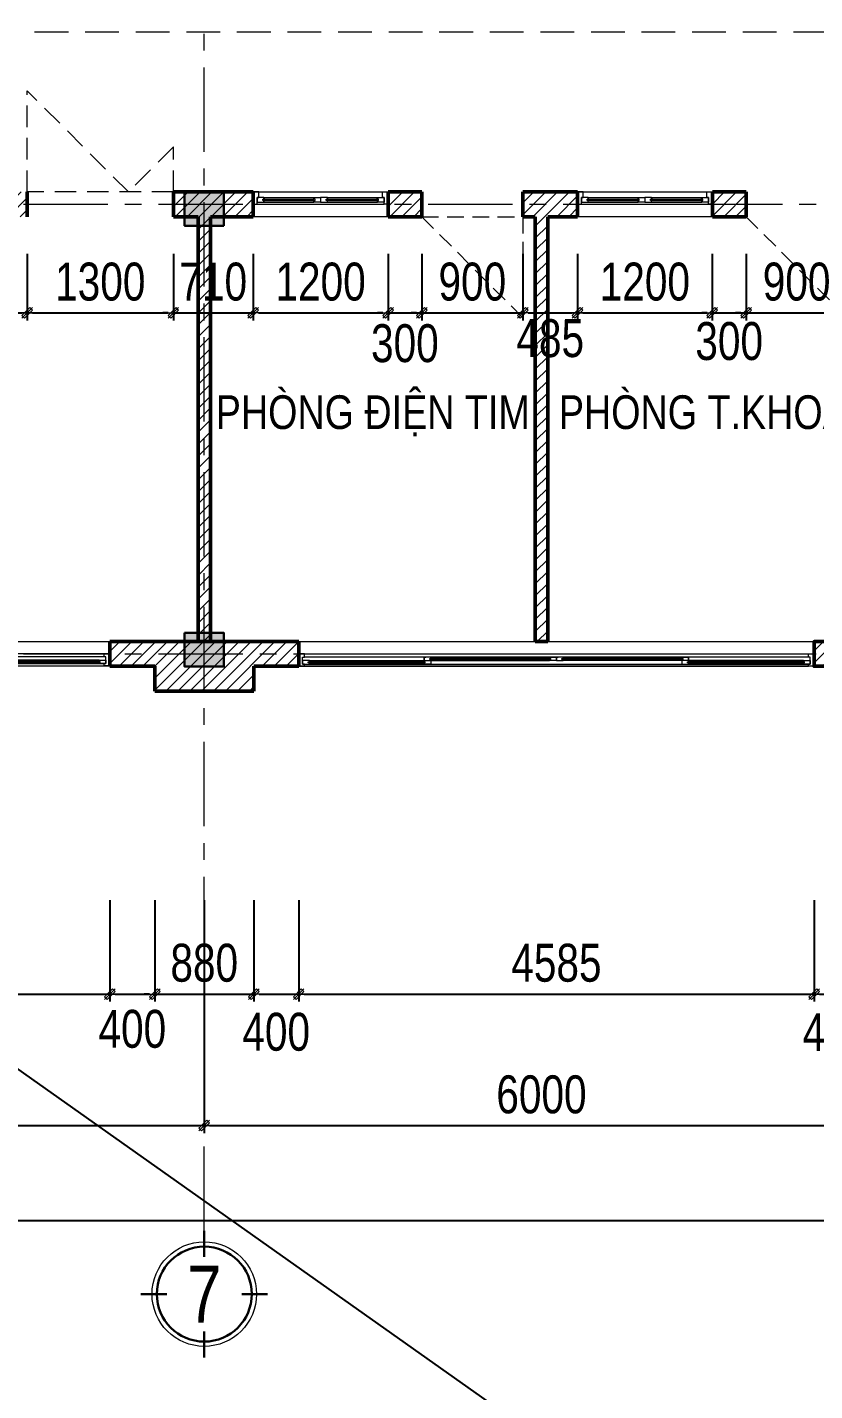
# Model space of a CAD drawing. Header units: millimetres. Extents: x 1109421 to 1726579, y -247837 to 144927.
# Drawn here: x 1671488 to 1678494, y -219275 to -207145 of the extents above; entities that cross this region are included whole.
import ezdxf
from ezdxf.enums import TextEntityAlignment as Align

# ---------------------------------------------------------------- set-up
doc = ezdxf.new("R2010")
doc.units = ezdxf.units.MM
doc.header["$LTSCALE"] = 600
doc.header["$MEASUREMENT"] = 0
for name, pattern in [('00_Hidden', [2.4, 1.6, -0.8]), ('CENTER', [2, 1.25, -0.25, 0.25, -0.25]), ('HIDDEN', [0.375, 0.25, -0.125])]:
    doc.linetypes.add(name, pattern=pattern)
doc.layers.get('0').update_dxf_attribs({"lineweight": 0})
doc.layers.get('Defpoints').update_dxf_attribs({"lineweight": 0})
for name, color, linetype, lineweight in [('0.15_Cua', 144, 'Continuous', 15), ('cat1', 30, 'Continuous', 50), ('cat2', 22, 'Continuous', 30), ('dim', 144, 'Continuous', 13), ('hatch1', 136, 'Continuous', 9), ('LC ISO', 153, 'Continuous', 13), ('LC MANH DUT', 35, 'HIDDEN', 5), ('LC Text2', 7, 'Continuous', 25), ('Noi that', 35, 'Continuous', 9), ('thay1', 63, 'Continuous', 18), ('truc', 76, 'CENTER', 9)]:
    doc.layers.add(name, color=color, linetype=linetype, lineweight=lineweight)
doc.layers.add('KCS_Plotter', color=11, linetype='Continuous', plot=False)
doc.styles.add('EG 1', font='VHAVANB.TTF')
doc.styles.add('HOATBIF', font='hoatbif.shx', dxfattribs={"width": 0.8})
doc.styles.add('T2', font='VHARIAL.TTF', dxfattribs={"width": 0.8})
doc.styles.add('Tahoma', font='tahoma.ttf')
doc.dimstyles.new('1-135', dxfattribs={"dimscale": 135, "dimtxt": 2.5, "dimasz": 0.35, "dimexe": 0.5, "dimexo": 0, "dimgap": 0.8, "dimtad": 1, "dimdec": 0, "dimzin": 0, "dimdsep": 46, "dimtxsty": 'HOATBIF', "dimblk1": 'DOT', "dimblk2": 'DOT', "dimsah": 1, "dimcen": -1, "dimdle": 1, "dimclrd": 256, "dimclre": 256, "dimclrt": 4, "dimadec": 3, "dimazin": 2, "dimtfac": 0.333333, "dimtdec": 0, "dimtix": 1, "dimtmove": 2, "dimatfit": 3, "dimldrblk": 'DOT', "dimfxl": 1, "dimtvp": 0.833333, "dimtolj": 1, "dimtzin": 0, "dimarcsym": 0})

# ---------------------------------------------------------------- blocks, each defined once
blk = doc.blocks.new('KyHieu TrucDinhVi')
at = {"color": 7, "lineweight": 30}
for p, q in [((0, 2.364), (0, 4)), ((-2.364, 0), (-4, 0)), ((2.364, 0), (4, 0)), ((0, -2.364), (0, -4))]:
    blk.add_line(p, q, dxfattribs=at)
blk.add_circle((0, 0), 3.3)
blk.add_circle((0, 0), 3, dxfattribs=at)
at = {"ltscale": 20, "style": 'Tahoma'}
blk.add_attdef('AA', text='', height=3, dxfattribs=at).set_placement((0, 0), align=Align.MIDDLE_CENTER)
blk = doc.blocks.new('DOT')
at = {"layer": 'dim'}
for p, q in [((-3, 0), (3, 0)), ((-1, -1), (1, 1))]:
    blk.add_line(p, q, dxfattribs=at)
blk.add_lwpolyline([(0.5, 1), (-1, -0.5), (-0.5, -1), (1, 0.5)], close=True, dxfattribs=at)
blk = doc.blocks.new('*D1680')
at = {"layer": 'Defpoints', "color": 0, "transparency": 16777216}
for p in [(1667063, -214911), (1673063, -214911), (1673063, -216917)]:
    blk.add_point(p, dxfattribs=at)
at = {"layer": 'dim', "lineweight": -2, "transparency": 16777216}
for p, q in [((1667063, -214911), (1667063, -216985)), ((1673063, -214911), (1673063, -216985)), ((1667111, -216917), (1673016, -216917))]:
    blk.add_line(p, q, dxfattribs=at)
at = {"layer": 'dim', "lineweight": -2, "transparency": 16777216, "xscale": 47.25, "yscale": 47.25, "zscale": 47.25, "rotation": 180}
blk.add_blockref('DOT', (1667063, -216917), dxfattribs=at)
at = {"layer": 'dim', "lineweight": -2, "transparency": 16777216, "xscale": 47.25, "yscale": 47.25, "zscale": 47.25}
blk.add_blockref('DOT', (1673063, -216917), dxfattribs=at)
at = {"layer": 'dim', "color": 4, "transparency": 16777216, "insert": (1670063, -216641), "char_height": 337.5, "attachment_point": 5, "style": 'HOATBIF'}
blk.add_mtext('\\A1;6000', dxfattribs=at)
blk = doc.blocks.new('_Dot')
at = {"color": 0, "linetype": 'ByBlock', "lineweight": -2}
blk.add_line((-0.5, 0), (-1, 0), dxfattribs=at)
at = {"color": 0, "linetype": 'ByBlock', "const_width": 0.5}
blk.add_lwpolyline([(-0.25, 0, 1), (0.25, 0, 1)], format="xyb", close=True, dxfattribs=at)
blk = doc.blocks.new('*D1681')
at = {"layer": 'Defpoints', "color": 0, "transparency": 16777216}
for p in [(1673063, -214911), (1679063, -214911), (1679063, -216917)]:
    blk.add_point(p, dxfattribs=at)
at = {"layer": 'dim', "lineweight": -2, "transparency": 16777216}
for p, q in [((1673063, -214911), (1673063, -216985)), ((1679063, -214911), (1679063, -216985)), ((1673111, -216917), (1679016, -216917))]:
    blk.add_line(p, q, dxfattribs=at)
at = {"layer": 'dim', "lineweight": -2, "transparency": 16777216, "xscale": 47.25, "yscale": 47.25, "zscale": 47.25, "rotation": 180}
blk.add_blockref('DOT', (1673063, -216917), dxfattribs=at)
at = {"layer": 'dim', "lineweight": -2, "transparency": 16777216, "xscale": 47.25, "yscale": 47.25, "zscale": 47.25}
blk.add_blockref('DOT', (1679063, -216917), dxfattribs=at)
at = {"layer": 'dim', "color": 4, "transparency": 16777216, "insert": (1676063, -216641), "char_height": 337.5, "attachment_point": 5, "style": 'HOATBIF'}
blk.add_mtext('\\A1;6000', dxfattribs=at)
blk = doc.blocks.new('*D1701')
at = {"layer": 'Defpoints', "color": 0, "transparency": 16777216}
for p in [(1667903, -214911), (1672223, -214911), (1672223, -215747)]:
    blk.add_point(p, dxfattribs=at)
at = {"layer": 'dim', "lineweight": -2, "transparency": 16777216}
for p, q in [((1667903, -214911), (1667903, -215814)), ((1672223, -214911), (1672223, -215814)), ((1667951, -215747), (1672176, -215747))]:
    blk.add_line(p, q, dxfattribs=at)
at = {"layer": 'dim', "lineweight": -2, "transparency": 16777216, "xscale": 47.25, "yscale": 47.25, "zscale": 47.25, "rotation": 180}
blk.add_blockref('DOT', (1667903, -215747), dxfattribs=at)
at = {"layer": 'dim', "lineweight": -2, "transparency": 16777216, "xscale": 47.25, "yscale": 47.25, "zscale": 47.25}
blk.add_blockref('DOT', (1672223, -215747), dxfattribs=at)
at = {"layer": 'dim', "color": 4, "transparency": 16777216, "insert": (1670063, -215470), "char_height": 337.5, "attachment_point": 5, "style": 'HOATBIF'}
blk.add_mtext('\\A1;4320', dxfattribs=at)
blk = doc.blocks.new('*D1702')
at = {"layer": 'Defpoints', "color": 0, "transparency": 16777216}
for p in [(1672223, -214911), (1672623, -214911), (1672623, -215747)]:
    blk.add_point(p, dxfattribs=at)
at = {"layer": 'dim', "lineweight": -2, "transparency": 16777216}
for p, q in [((1672223, -214911), (1672223, -215814)), ((1672623, -214911), (1672623, -215814)), ((1672271, -215747), (1672576, -215747))]:
    blk.add_line(p, q, dxfattribs=at)
at = {"layer": 'dim', "lineweight": -2, "transparency": 16777216, "xscale": 47.25, "yscale": 47.25, "zscale": 47.25, "rotation": 180}
blk.add_blockref('DOT', (1672223, -215747), dxfattribs=at)
at = {"layer": 'dim', "lineweight": -2, "transparency": 16777216, "xscale": 47.25, "yscale": 47.25, "zscale": 47.25}
blk.add_blockref('DOT', (1672623, -215747), dxfattribs=at)
at = {"layer": 'dim', "color": 4, "transparency": 16777216, "insert": (1672423, -216058), "char_height": 337.5, "attachment_point": 5, "style": 'HOATBIF'}
blk.add_mtext('\\A1;400', dxfattribs=at)
blk = doc.blocks.new('*D1703')
at = {"layer": 'Defpoints', "color": 0, "transparency": 16777216}
for p in [(1672623, -214911), (1673503, -214911), (1673503, -215747)]:
    blk.add_point(p, dxfattribs=at)
at = {"layer": 'dim', "lineweight": -2, "transparency": 16777216}
for p, q in [((1672623, -214911), (1672623, -215814)), ((1673503, -214911), (1673503, -215814)), ((1672576, -215747), (1672529, -215747)), ((1672623, -215747), (1673503, -215747)), ((1673551, -215747), (1673598, -215747))]:
    blk.add_line(p, q, dxfattribs=at)
at = {"layer": 'dim', "lineweight": -2, "transparency": 16777216, "xscale": 47.25, "yscale": 47.25, "zscale": 47.25}
blk.add_blockref('DOT', (1672623, -215747), dxfattribs=at)
at = {"layer": 'dim', "lineweight": -2, "transparency": 16777216, "xscale": 47.25, "yscale": 47.25, "zscale": 47.25, "rotation": 180}
blk.add_blockref('DOT', (1673503, -215747), dxfattribs=at)
at = {"layer": 'dim', "color": 4, "transparency": 16777216, "insert": (1673063, -215470), "char_height": 337.5, "attachment_point": 5, "style": 'HOATBIF'}
blk.add_mtext('\\A1;880', dxfattribs=at)
blk = doc.blocks.new('*D1704')
at = {"layer": 'Defpoints', "color": 0, "transparency": 16777216}
for p in [(1673503, -214911), (1673903, -214911), (1673903, -215747)]:
    blk.add_point(p, dxfattribs=at)
at = {"layer": 'dim', "lineweight": -2, "transparency": 16777216}
for p, q in [((1673503, -214911), (1673503, -215814)), ((1673903, -214911), (1673903, -215814)), ((1673551, -215747), (1673856, -215747))]:
    blk.add_line(p, q, dxfattribs=at)
at = {"layer": 'dim', "lineweight": -2, "transparency": 16777216, "xscale": 47.25, "yscale": 47.25, "zscale": 47.25, "rotation": 180}
blk.add_blockref('DOT', (1673503, -215747), dxfattribs=at)
at = {"layer": 'dim', "lineweight": -2, "transparency": 16777216, "xscale": 47.25, "yscale": 47.25, "zscale": 47.25}
blk.add_blockref('DOT', (1673903, -215747), dxfattribs=at)
at = {"layer": 'dim', "color": 4, "transparency": 16777216, "insert": (1673703, -216084), "char_height": 337.5, "attachment_point": 5, "style": 'HOATBIF'}
blk.add_mtext('\\A1;400', dxfattribs=at)
blk = doc.blocks.new('*D1705')
at = {"layer": 'Defpoints', "color": 0, "transparency": 16777216}
for p in [(1673903, -214911), (1678488, -214911), (1678488, -215747)]:
    blk.add_point(p, dxfattribs=at)
at = {"layer": 'dim', "lineweight": -2, "transparency": 16777216}
for p, q in [((1673903, -214911), (1673903, -215814)), ((1678488, -214911), (1678488, -215814)), ((1673951, -215747), (1678441, -215747))]:
    blk.add_line(p, q, dxfattribs=at)
at = {"layer": 'dim', "lineweight": -2, "transparency": 16777216, "xscale": 47.25, "yscale": 47.25, "zscale": 47.25, "rotation": 180}
blk.add_blockref('DOT', (1673903, -215747), dxfattribs=at)
at = {"layer": 'dim', "lineweight": -2, "transparency": 16777216, "xscale": 47.25, "yscale": 47.25, "zscale": 47.25}
blk.add_blockref('DOT', (1678488, -215747), dxfattribs=at)
at = {"layer": 'dim', "color": 4, "transparency": 16777216, "insert": (1676196, -215470), "char_height": 337.5, "attachment_point": 5, "style": 'HOATBIF'}
blk.add_mtext('\\A1;4585', dxfattribs=at)
blk = doc.blocks.new('*D1706')
at = {"layer": 'Defpoints', "color": 0, "transparency": 16777216}
for p in [(1678488, -214911), (1678888, -214911), (1678888, -215747)]:
    blk.add_point(p, dxfattribs=at)
at = {"layer": 'dim', "lineweight": -2, "transparency": 16777216}
for p, q in [((1678488, -214911), (1678488, -215814)), ((1678888, -214911), (1678888, -215814)), ((1678536, -215747), (1678841, -215747))]:
    blk.add_line(p, q, dxfattribs=at)
at = {"layer": 'dim', "lineweight": -2, "transparency": 16777216, "xscale": 47.25, "yscale": 47.25, "zscale": 47.25, "rotation": 180}
blk.add_blockref('DOT', (1678488, -215747), dxfattribs=at)
at = {"layer": 'dim', "lineweight": -2, "transparency": 16777216, "xscale": 47.25, "yscale": 47.25, "zscale": 47.25}
blk.add_blockref('DOT', (1678888, -215747), dxfattribs=at)
at = {"layer": 'dim', "color": 4, "transparency": 16777216, "insert": (1678688, -216088), "char_height": 337.5, "attachment_point": 5, "style": 'HOATBIF'}
blk.add_mtext('\\A1;400', dxfattribs=at)
blk = doc.blocks.new('*D1710')
at = {"layer": 'Defpoints', "color": 0, "transparency": 16777216}
for p in [(1642463, -214911), (1684263, -214911), (1684263, -217762)]:
    blk.add_point(p, dxfattribs=at)
at = {"layer": 'dim', "lineweight": -2, "transparency": 16777216}
for p, q in [((1642463, -214911), (1642463, -217829)), ((1684263, -214911), (1684263, -217829)), ((1642511, -217762), (1684216, -217762))]:
    blk.add_line(p, q, dxfattribs=at)
at = {"layer": 'dim', "lineweight": -2, "transparency": 16777216, "xscale": 47.25, "yscale": 47.25, "zscale": 47.25, "rotation": 180}
blk.add_blockref('DOT', (1642463, -217762), dxfattribs=at)
at = {"layer": 'dim', "lineweight": -2, "transparency": 16777216, "xscale": 47.25, "yscale": 47.25, "zscale": 47.25}
blk.add_blockref('DOT', (1684263, -217762), dxfattribs=at)
at = {"layer": 'dim', "color": 4, "transparency": 16777216, "insert": (1664478, -217485), "char_height": 337.5, "attachment_point": 5, "style": 'HOATBIF'}
blk.add_mtext('\\A1;41800', dxfattribs=at)
blk = doc.blocks.new('*U609')
for p, q in [((50, 0), (4270, 0)), ((50, -110), (4270, -110)), ((95, -20), (1050, -20)), ((1110, -50), (2100, -50)), ((1110, -80), (2100, -80)), ((3210, -50), (2220, -50)), ((3210, -80), (2220, -80)), ((4225, -20), (3270, -20)), ((4225, -50), (3270, -50))]:
    blk.add_line(p, q)
at = {"color": 8, "lineweight": 5}
for p, q in [((50, -20), (4270, -20)), ((4270, -80), (50, -80)), ((95, -30), (1050, -30)), ((95, -40), (1050, -40)), ((95, -50), (1050, -50)), ((1110, -60), (2100, -60)), ((1110, -70), (2100, -70)), ((3210, -60), (2220, -60)), ((3210, -70), (2220, -70)), ((4225, -30), (3270, -30)), ((4225, -40), (3270, -40))]:
    blk.add_line(p, q, dxfattribs=at)
for points in [[(50, -20), (35, -20), (35, -80), (50, -80), (50, -110), (0, -110), (0, 0), (0, 0), (0, 0), (50, 0), (50, -20), (35, -20)], [(4270, -20), (4285, -20), (4285, -80), (4270, -80), (4270, -110), (4320, -110), (4320, 0), (4320, 0), (4320, 0), (4270, 0), (4270, -20), (4285, -20)], [(95, -40), (95, -50), (35, -50), (35, -20), (95, -20), (95, -30), (85, -30), (85, -40), (95, -40)], [(1050, -40), (1050, -50), (1110, -50), (1110, -20), (1050, -20), (1050, -30), (1060, -30), (1060, -40), (1050, -40)], [(1110, -70), (1110, -80), (1050, -80), (1050, -50), (1110, -50), (1110, -60), (1100, -60), (1100, -70), (1110, -70)], [(1050, -50), (1050, -80), (1065, -80)], [(2100, -70), (2100, -80), (2160, -80), (2160, -50), (2100, -50), (2100, -60), (2110, -60), (2110, -70), (2100, -70)], [(2160, -50), (2160, -80), (2145, -80)], [(2160, -50), (2160, -80), (2175, -80)], [(2220, -70), (2220, -80), (2160, -80), (2160, -50), (2220, -50), (2220, -60), (2210, -60), (2210, -70), (2220, -70)], [(3270, -40), (3270, -50), (3210, -50), (3210, -20), (3270, -20), (3270, -30), (3260, -30), (3260, -40), (3270, -40)], [(3210, -70), (3210, -80), (3270, -80), (3270, -50), (3210, -50), (3210, -60), (3220, -60), (3220, -70), (3210, -70)], [(3270, -50), (3270, -80), (3255, -80)], [(4225, -40), (4225, -50), (4285, -50), (4285, -20), (4225, -20), (4225, -30), (4235, -30), (4235, -40), (4225, -40)]]:
    blk.add_lwpolyline(points)
for centre, start, end in [((94, -32), 14.2151, 83.5658), ((94, -38), 276.4342, 345.7849), ((1051, -32), 96.4342, 165.7849), ((1051, -38), 194.2151, 263.5658), ((1109, -62), 14.2151, 83.5658), ((1109, -68), 276.4342, 345.7849), ((2101, -62), 96.4342, 165.7849), ((2101, -68), 194.2151, 263.5658), ((2219, -62), 14.2151, 83.5658), ((2219, -68), 276.4342, 345.7849), ((3211, -62), 96.4342, 165.7849), ((3211, -68), 194.2151, 263.5658), ((3269, -32), 14.2151, 83.5658), ((3269, -38), 276.4342, 345.7849), ((4226, -32), 96.4342, 165.7849), ((4226, -38), 194.2151, 263.5658)]:
    blk.add_arc(centre, 8.25, start, end, dxfattribs=at)
blk = doc.blocks.new('*U610')
for p, q in [((50, 0), (4535, 0)), ((50, -110), (4535, -110)), ((95, -20), (1116, -20)), ((1176, -50), (2232, -50)), ((1176, -80), (2232, -80)), ((3409, -50), (2352, -50)), ((3409, -80), (2352, -80)), ((4490, -20), (3469, -20)), ((4490, -50), (3469, -50))]:
    blk.add_line(p, q)
at = {"color": 8, "lineweight": 5}
for p, q in [((50, -20), (4535, -20)), ((4535, -80), (50, -80)), ((95, -30), (1116, -30)), ((95, -40), (1116, -40)), ((95, -50), (1116, -50)), ((1176, -60), (2232, -60)), ((1176, -70), (2232, -70)), ((3409, -60), (2352, -60)), ((3409, -70), (2352, -70)), ((4490, -30), (3469, -30)), ((4490, -40), (3469, -40))]:
    blk.add_line(p, q, dxfattribs=at)
for points in [[(50, -20), (35, -20), (35, -80), (50, -80), (50, -110), (0, -110), (0, 0), (0, 0), (0, 0), (50, 0), (50, -20), (35, -20)], [(4535, -20), (4550, -20), (4550, -80), (4535, -80), (4535, -110), (4585, -110), (4585, 0), (4585, 0), (4585, 0), (4535, 0), (4535, -20), (4550, -20)], [(95, -40), (95, -50), (35, -50), (35, -20), (95, -20), (95, -30), (85, -30), (85, -40), (95, -40)], [(1116, -40), (1116, -50), (1176, -50), (1176, -20), (1116, -20), (1116, -30), (1126, -30), (1126, -40), (1116, -40)], [(1176, -70), (1176, -80), (1116, -80), (1116, -50), (1176, -50), (1176, -60), (1166, -60), (1166, -70), (1176, -70)], [(1116, -50), (1116, -80), (1131, -80)], [(2232, -70), (2232, -80), (2292, -80), (2292, -50), (2232, -50), (2232, -60), (2242, -60), (2242, -70), (2232, -70)], [(2292, -50), (2292, -80), (2277, -80)], [(2292, -50), (2292, -80), (2307, -80)], [(2352, -70), (2352, -80), (2292, -80), (2292, -50), (2352, -50), (2352, -60), (2342, -60), (2342, -70), (2352, -70)], [(3469, -40), (3469, -50), (3409, -50), (3409, -20), (3469, -20), (3469, -30), (3459, -30), (3459, -40), (3469, -40)], [(3409, -70), (3409, -80), (3469, -80), (3469, -50), (3409, -50), (3409, -60), (3419, -60), (3419, -70), (3409, -70)], [(3469, -50), (3469, -80), (3454, -80)], [(4490, -40), (4490, -50), (4550, -50), (4550, -20), (4490, -20), (4490, -30), (4500, -30), (4500, -40), (4490, -40)]]:
    blk.add_lwpolyline(points)
for centre, start, end in [((94, -32), 14.2151, 83.5658), ((94, -38), 276.4342, 345.7849), ((1117, -32), 96.4342, 165.7849), ((1117, -38), 194.2151, 263.5658), ((1175, -62), 14.2151, 83.5658), ((1175, -68), 276.4342, 345.7849), ((2233, -62), 96.4342, 165.7849), ((2233, -68), 194.2151, 263.5658), ((2352, -62), 14.2151, 83.5658), ((2352, -68), 276.4342, 345.7849), ((3410, -62), 96.4342, 165.7849), ((3410, -68), 194.2151, 263.5658), ((3468, -32), 14.2151, 83.5658), ((3468, -38), 276.4342, 345.7849), ((4491, -32), 96.4342, 165.7849), ((4491, -38), 194.2151, 263.5658)]:
    blk.add_arc(centre, 8.25, start, end, dxfattribs=at)
blk = doc.blocks.new('*U601')
for p, q in [((35, 0), (1165, 0)), ((50, -110), (1150, -110)), ((660, -20), (1105, -20)), ((660, -60), (1105, -60))]:
    blk.add_line(p, q)
at = {"color": 8, "lineweight": 5}
for p, q in [((95, -20), (540, -20)), ((95, -35), (540, -35)), ((95, -45), (540, -45)), ((95, -60), (540, -60)), ((660, -20), (1105, -20)), ((660, -35), (1105, -35)), ((660, -45), (1105, -45)), ((660, -60), (1105, -60))]:
    blk.add_line(p, q, dxfattribs=at)
for points in [[(0, 0), (35, 0), (35, -60), (50, -60), (50, -110), (0, -110), (0, 0)], [(1200, 0), (1165, 0), (1165, -60), (1150, -60), (1150, -110), (1200, -110), (1200, 0)], [(660, -45), (660, -60), (600, -60), (600, -20), (660, -20), (660, -35), (650, -35), (650, -45), (660, -45)], [(1105, -45), (1105, -60), (1165, -60), (1165, -20), (1105, -20), (1105, -35), (1115, -35), (1115, -45), (1105, -45)]]:
    blk.add_lwpolyline(points)
for points in [[(35, -20), (95, -20), (95, -35), (85, -35), (85, -45), (95, -45), (95, -60), (35, -60)], [(600, -20), (540, -20), (540, -35), (550, -35), (550, -45), (540, -45), (540, -60), (600, -60)]]:
    blk.add_lwpolyline(points, close=True)
for points in [[(95, -29, -0.312187), (102, -35, -0.312187)], [(95, -51, 0.312187), (102, -45, 0.312187)], [(540, -29, 0.312187), (533, -35, 0.312187)], [(540, -51, -0.312187), (533, -45, -0.312187)]]:
    blk.add_lwpolyline(points, format="xyb", dxfattribs=at)
for centre, start, end in [((659, -37), 14.2151, 83.5658), ((659, -43), 276.4342, 345.7849), ((1106, -37), 96.4342, 165.7849), ((1106, -43), 194.2151, 263.5658)]:
    blk.add_arc(centre, 8.25, start, end, dxfattribs=at)
blk = doc.blocks.new('*U602')
for p, q in [((35, 0), (1165, 0)), ((50, -110), (1150, -110)), ((660, -20), (1105, -20)), ((660, -60), (1105, -60))]:
    blk.add_line(p, q)
at = {"color": 8, "lineweight": 5}
for p, q in [((95, -20), (540, -20)), ((95, -35), (540, -35)), ((95, -45), (540, -45)), ((95, -60), (540, -60)), ((660, -20), (1105, -20)), ((660, -35), (1105, -35)), ((660, -45), (1105, -45)), ((660, -60), (1105, -60))]:
    blk.add_line(p, q, dxfattribs=at)
for points in [[(0, 0), (35, 0), (35, -60), (50, -60), (50, -110), (0, -110), (0, 0)], [(1200, 0), (1165, 0), (1165, -60), (1150, -60), (1150, -110), (1200, -110), (1200, 0)], [(660, -45), (660, -60), (600, -60), (600, -20), (660, -20), (660, -35), (650, -35), (650, -45), (660, -45)], [(1105, -45), (1105, -60), (1165, -60), (1165, -20), (1105, -20), (1105, -35), (1115, -35), (1115, -45), (1105, -45)]]:
    blk.add_lwpolyline(points)
for points in [[(35, -20), (95, -20), (95, -35), (85, -35), (85, -45), (95, -45), (95, -60), (35, -60)], [(600, -20), (540, -20), (540, -35), (550, -35), (550, -45), (540, -45), (540, -60), (600, -60)]]:
    blk.add_lwpolyline(points, close=True)
for points in [[(95, -29, -0.312187), (102, -35, -0.312187)], [(95, -51, 0.312187), (102, -45, 0.312187)], [(540, -29, 0.312187), (533, -35, 0.312187)], [(540, -51, -0.312187), (533, -45, -0.312187)]]:
    blk.add_lwpolyline(points, format="xyb", dxfattribs=at)
for centre, start, end in [((659, -37), 14.2151, 83.5658), ((659, -43), 276.4342, 345.7849), ((1106, -37), 96.4342, 165.7849), ((1106, -43), 194.2151, 263.5658)]:
    blk.add_arc(centre, 8.25, start, end, dxfattribs=at)
blk = doc.blocks.new('*D1742')
at = {"layer": 'Defpoints', "color": 0, "transparency": 16777216}
for p in [(1666668, -209162), (1671488, -209162), (1671488, -209687)]:
    blk.add_point(p, dxfattribs=at)
at = {"layer": 'dim', "lineweight": -2, "transparency": 16777216}
for p, q in [((1666668, -209162), (1666668, -209754)), ((1671488, -209162), (1671488, -209754)), ((1666716, -209687), (1671441, -209687))]:
    blk.add_line(p, q, dxfattribs=at)
at = {"layer": 'dim', "lineweight": -2, "transparency": 16777216, "xscale": 47.25, "yscale": 47.25, "zscale": 47.25, "rotation": 180}
blk.add_blockref('DOT', (1666668, -209687), dxfattribs=at)
at = {"layer": 'dim', "lineweight": -2, "transparency": 16777216, "xscale": 47.25, "yscale": 47.25, "zscale": 47.25}
blk.add_blockref('DOT', (1671488, -209687), dxfattribs=at)
at = {"layer": 'dim', "color": 4, "transparency": 16777216, "insert": (1669078, -209410), "char_height": 337.5, "attachment_point": 5, "style": 'HOATBIF'}
blk.add_mtext('\\A1;4820', dxfattribs=at)
blk = doc.blocks.new('*D1743')
at = {"layer": 'Defpoints', "color": 0, "transparency": 16777216}
for p in [(1671488, -209162), (1672788, -209162), (1672788, -209687)]:
    blk.add_point(p, dxfattribs=at)
at = {"layer": 'dim', "lineweight": -2, "transparency": 16777216}
for p, q in [((1671488, -209162), (1671488, -209754)), ((1672788, -209162), (1672788, -209754)), ((1671536, -209687), (1672741, -209687))]:
    blk.add_line(p, q, dxfattribs=at)
at = {"layer": 'dim', "lineweight": -2, "transparency": 16777216, "xscale": 47.25, "yscale": 47.25, "zscale": 47.25, "rotation": 180}
blk.add_blockref('DOT', (1671488, -209687), dxfattribs=at)
at = {"layer": 'dim', "lineweight": -2, "transparency": 16777216, "xscale": 47.25, "yscale": 47.25, "zscale": 47.25}
blk.add_blockref('DOT', (1672788, -209687), dxfattribs=at)
at = {"layer": 'dim', "color": 4, "transparency": 16777216, "insert": (1672138, -209410), "char_height": 337.5, "attachment_point": 5, "style": 'HOATBIF'}
blk.add_mtext('\\A1;1300', dxfattribs=at)
blk = doc.blocks.new('*D1744')
at = {"layer": 'Defpoints', "color": 0, "transparency": 16777216}
for p in [(1672788, -209162), (1673498, -209162), (1673498, -209687)]:
    blk.add_point(p, dxfattribs=at)
at = {"layer": 'dim', "lineweight": -2, "transparency": 16777216}
for p, q in [((1672788, -209162), (1672788, -209754)), ((1673498, -209162), (1673498, -209754)), ((1672741, -209687), (1672694, -209687)), ((1672788, -209687), (1673498, -209687)), ((1673546, -209687), (1673593, -209687))]:
    blk.add_line(p, q, dxfattribs=at)
at = {"layer": 'dim', "lineweight": -2, "transparency": 16777216, "xscale": 47.25, "yscale": 47.25, "zscale": 47.25}
blk.add_blockref('DOT', (1672788, -209687), dxfattribs=at)
at = {"layer": 'dim', "lineweight": -2, "transparency": 16777216, "xscale": 47.25, "yscale": 47.25, "zscale": 47.25, "rotation": 180}
blk.add_blockref('DOT', (1673498, -209687), dxfattribs=at)
at = {"layer": 'dim', "color": 4, "transparency": 16777216, "insert": (1673143, -209410), "char_height": 337.5, "attachment_point": 5, "style": 'HOATBIF'}
blk.add_mtext('\\A1;710', dxfattribs=at)
blk = doc.blocks.new('*D1745')
at = {"layer": 'Defpoints', "color": 0, "transparency": 16777216}
for p in [(1673498, -209162), (1674698, -209162), (1674698, -209687)]:
    blk.add_point(p, dxfattribs=at)
at = {"layer": 'dim', "lineweight": -2, "transparency": 16777216}
for p, q in [((1673498, -209162), (1673498, -209754)), ((1674698, -209162), (1674698, -209754)), ((1673546, -209687), (1674651, -209687))]:
    blk.add_line(p, q, dxfattribs=at)
at = {"layer": 'dim', "lineweight": -2, "transparency": 16777216, "xscale": 47.25, "yscale": 47.25, "zscale": 47.25, "rotation": 180}
blk.add_blockref('DOT', (1673498, -209687), dxfattribs=at)
at = {"layer": 'dim', "lineweight": -2, "transparency": 16777216, "xscale": 47.25, "yscale": 47.25, "zscale": 47.25}
blk.add_blockref('DOT', (1674698, -209687), dxfattribs=at)
at = {"layer": 'dim', "color": 4, "transparency": 16777216, "insert": (1674098, -209410), "char_height": 337.5, "attachment_point": 5, "style": 'HOATBIF'}
blk.add_mtext('\\A1;1200', dxfattribs=at)
blk = doc.blocks.new('*D1746')
at = {"layer": 'Defpoints', "color": 0, "transparency": 16777216}
for p in [(1674698, -209162), (1674998, -209162), (1674998, -209687)]:
    blk.add_point(p, dxfattribs=at)
at = {"layer": 'dim', "lineweight": -2, "transparency": 16777216}
for p, q in [((1674698, -209162), (1674698, -209754)), ((1674998, -209162), (1674998, -209754)), ((1674651, -209687), (1674604, -209687)), ((1674698, -209687), (1674998, -209687)), ((1675046, -209687), (1675093, -209687))]:
    blk.add_line(p, q, dxfattribs=at)
at = {"layer": 'dim', "lineweight": -2, "transparency": 16777216, "xscale": 47.25, "yscale": 47.25, "zscale": 47.25}
blk.add_blockref('DOT', (1674698, -209687), dxfattribs=at)
at = {"layer": 'dim', "lineweight": -2, "transparency": 16777216, "xscale": 47.25, "yscale": 47.25, "zscale": 47.25, "rotation": 180}
blk.add_blockref('DOT', (1674998, -209687), dxfattribs=at)
at = {"layer": 'dim', "color": 4, "transparency": 16777216, "insert": (1674848, -209958), "char_height": 337.5, "attachment_point": 5, "style": 'HOATBIF'}
blk.add_mtext('\\A1;300', dxfattribs=at)
blk = doc.blocks.new('*D1747')
at = {"layer": 'Defpoints', "color": 0, "transparency": 16777216}
for p in [(1674998, -209162), (1675898, -209162), (1675898, -209687)]:
    blk.add_point(p, dxfattribs=at)
at = {"layer": 'dim', "lineweight": -2, "transparency": 16777216}
for p, q in [((1674998, -209162), (1674998, -209754)), ((1675898, -209162), (1675898, -209754)), ((1674951, -209687), (1674904, -209687)), ((1674998, -209687), (1675898, -209687)), ((1675946, -209687), (1675993, -209687))]:
    blk.add_line(p, q, dxfattribs=at)
at = {"layer": 'dim', "lineweight": -2, "transparency": 16777216, "xscale": 47.25, "yscale": 47.25, "zscale": 47.25}
blk.add_blockref('DOT', (1674998, -209687), dxfattribs=at)
at = {"layer": 'dim', "lineweight": -2, "transparency": 16777216, "xscale": 47.25, "yscale": 47.25, "zscale": 47.25, "rotation": 180}
blk.add_blockref('DOT', (1675898, -209687), dxfattribs=at)
at = {"layer": 'dim', "color": 4, "transparency": 16777216, "insert": (1675448, -209410), "char_height": 337.5, "attachment_point": 5, "style": 'HOATBIF'}
blk.add_mtext('\\A1;900', dxfattribs=at)
blk = doc.blocks.new('*D1748')
at = {"layer": 'Defpoints', "color": 0, "transparency": 16777216}
for p in [(1675898, -209162), (1676383, -209162), (1676383, -209687)]:
    blk.add_point(p, dxfattribs=at)
at = {"layer": 'dim', "lineweight": -2, "transparency": 16777216}
for p, q in [((1675898, -209162), (1675898, -209754)), ((1676383, -209162), (1676383, -209754)), ((1675946, -209687), (1676336, -209687))]:
    blk.add_line(p, q, dxfattribs=at)
at = {"layer": 'dim', "lineweight": -2, "transparency": 16777216, "xscale": 47.25, "yscale": 47.25, "zscale": 47.25, "rotation": 180}
blk.add_blockref('DOT', (1675898, -209687), dxfattribs=at)
at = {"layer": 'dim', "lineweight": -2, "transparency": 16777216, "xscale": 47.25, "yscale": 47.25, "zscale": 47.25}
blk.add_blockref('DOT', (1676383, -209687), dxfattribs=at)
at = {"layer": 'dim', "color": 4, "transparency": 16777216, "insert": (1676141, -209913), "char_height": 337.5, "attachment_point": 5, "style": 'HOATBIF'}
blk.add_mtext('\\A1;485', dxfattribs=at)
blk = doc.blocks.new('*D1749')
at = {"layer": 'Defpoints', "color": 0, "transparency": 16777216}
for p in [(1676383, -209162), (1677583, -209162), (1677583, -209687)]:
    blk.add_point(p, dxfattribs=at)
at = {"layer": 'dim', "lineweight": -2, "transparency": 16777216}
for p, q in [((1676383, -209162), (1676383, -209754)), ((1677583, -209162), (1677583, -209754)), ((1676431, -209687), (1677536, -209687))]:
    blk.add_line(p, q, dxfattribs=at)
at = {"layer": 'dim', "lineweight": -2, "transparency": 16777216, "xscale": 47.25, "yscale": 47.25, "zscale": 47.25, "rotation": 180}
blk.add_blockref('DOT', (1676383, -209687), dxfattribs=at)
at = {"layer": 'dim', "lineweight": -2, "transparency": 16777216, "xscale": 47.25, "yscale": 47.25, "zscale": 47.25}
blk.add_blockref('DOT', (1677583, -209687), dxfattribs=at)
at = {"layer": 'dim', "color": 4, "transparency": 16777216, "insert": (1676983, -209410), "char_height": 337.5, "attachment_point": 5, "style": 'HOATBIF'}
blk.add_mtext('\\A1;1200', dxfattribs=at)
blk = doc.blocks.new('*D1750')
at = {"layer": 'Defpoints', "color": 0, "transparency": 16777216}
for p in [(1677583, -209162), (1677883, -209162), (1677883, -209687)]:
    blk.add_point(p, dxfattribs=at)
at = {"layer": 'dim', "lineweight": -2, "transparency": 16777216}
for p, q in [((1677583, -209162), (1677583, -209754)), ((1677883, -209162), (1677883, -209754)), ((1677536, -209687), (1677489, -209687)), ((1677583, -209687), (1677883, -209687)), ((1677931, -209687), (1677978, -209687))]:
    blk.add_line(p, q, dxfattribs=at)
at = {"layer": 'dim', "lineweight": -2, "transparency": 16777216, "xscale": 47.25, "yscale": 47.25, "zscale": 47.25}
blk.add_blockref('DOT', (1677583, -209687), dxfattribs=at)
at = {"layer": 'dim', "lineweight": -2, "transparency": 16777216, "xscale": 47.25, "yscale": 47.25, "zscale": 47.25, "rotation": 180}
blk.add_blockref('DOT', (1677883, -209687), dxfattribs=at)
at = {"layer": 'dim', "color": 4, "transparency": 16777216, "insert": (1677733, -209939), "char_height": 337.5, "attachment_point": 5, "style": 'HOATBIF'}
blk.add_mtext('\\A1;300', dxfattribs=at)
blk = doc.blocks.new('*D1751')
at = {"layer": 'Defpoints', "color": 0, "transparency": 16777216}
for p in [(1677883, -209162), (1678783, -209162), (1678783, -209687)]:
    blk.add_point(p, dxfattribs=at)
at = {"layer": 'dim', "lineweight": -2, "transparency": 16777216}
for p, q in [((1677883, -209162), (1677883, -209754)), ((1678783, -209162), (1678783, -209754)), ((1677836, -209687), (1677789, -209687)), ((1677883, -209687), (1678783, -209687)), ((1678831, -209687), (1678878, -209687))]:
    blk.add_line(p, q, dxfattribs=at)
at = {"layer": 'dim', "lineweight": -2, "transparency": 16777216, "xscale": 47.25, "yscale": 47.25, "zscale": 47.25}
blk.add_blockref('DOT', (1677883, -209687), dxfattribs=at)
at = {"layer": 'dim', "lineweight": -2, "transparency": 16777216, "xscale": 47.25, "yscale": 47.25, "zscale": 47.25, "rotation": 180}
blk.add_blockref('DOT', (1678783, -209687), dxfattribs=at)
at = {"layer": 'dim', "color": 4, "transparency": 16777216, "insert": (1678333, -209410), "char_height": 337.5, "attachment_point": 5, "style": 'HOATBIF'}
blk.add_mtext('\\A1;900', dxfattribs=at)
blk = doc.blocks.new('COT BT')
at = {"layer": 'cat2', "ltscale": 2}
h = blk.add_hatch(color=256, dxfattribs=at)
h.dxf.hatch_style = 1
h.paths.add_polyline_path([(240, 190), (-110, 190), (-110, -110), (240, -110)])
blk.add_lwpolyline([(-110, 190), (240, 190), (240, -110), (-110, -110)], close=True, dxfattribs=at)

msp = doc.modelspace()

# ---------------------------------------------------------------- hatches: boundary and pattern name
at = {"layer": 'hatch1'}
h = msp.add_hatch(dxfattribs=at)
h.set_pattern_fill('ANSI31', color=256, scale=600)
h.set_pattern_definition([(45, (-379140.31, -175305.75), (-53.0330086, 53.0330086), [])])
h.paths.add_polyline_path([(1684373.4, -200610.3), (1642353.4, -200610.3), (1642353.4, -206120.3), (1642573.4, -206120.3), (1642573.4, -200830.3), (1644813.4, -200830.3), (1644813.4, -206620.3), (1645033.4, -206620.3), (1645033.4, -200830.3), (1654353.4, -200830.3), (1654353.4, -206020.3), (1654573.4, -206020.3), (1654573.4, -205830.3), (1657853.4, -205830.3), (1657853.4, -205720.3), (1654573.4, -205720.3), (1654573.4, -200830.3), (1659073.4, -200830.3), (1659073.4, -205720.3), (1658853.4, -205720.3), (1658853.4, -205830.3), (1659695.2, -205830.3), (1659915.2, -205610.3), (1659293.4, -205610.3), (1659293.4, -200830.3), (1661753.4, -200830.3), (1661753.4, -205610.3), (1661075.2, -205610.3), (1661295.2, -205830.3), (1664183.4, -205830.3), (1664183.4, -205720.3), (1661973.4, -205720.3), (1661973.4, -200830.3), (1666953.4, -200830.3), (1666953.4, -205720.3), (1667173.4, -205720.3), (1667173.4, -200830.3), (1669998.4, -200830.3), (1669998.4, -203830.3), (1668898.4, -203830.3), (1668898.4, -204710.3), (1669008.4, -204710.3), (1669008.4, -203940.3), (1671008.4, -203940.3), (1671008.4, -204710.3), (1671118.4, -204710.3), (1671118.4, -203830.3), (1670218.4, -203830.3), (1670218.4, -200830.3), (1672953.4, -200830.3), (1672953.4, -205720.3), (1671118.4, -205720.3), (1671118.4, -205610.3), (1671008.4, -205610.3), (1671008.4, -205830.3), (1673498.4, -205830.3), (1673498.4, -205610.3), (1673173.4, -205610.3), (1673173.4, -200830.3), (1676008.4, -200830.3), (1676008.4, -205610.3), (1675898.4, -205610.3), (1675898.4, -205830.3), (1676008.4, -205830.3), (1676378.4, -205830.3), (1676378.4, -205610.3), (1676118.4, -205610.3), (1676118.4, -200830.3), (1679008.4, -200830.3), (1679008.4, -205610.3), (1678778.4, -205610.3), (1678778.4, -205830.3), (1679443.4, -205830.3), (1679443.4, -205610.3), (1679118.4, -205610.3), (1679118.4, -200830.3), (1684153.4, -200830.3), (1684153.4, -205610.3), (1681843.4, -205610.3), (1681843.4, -205830.3), (1681953.4, -205830.3), (1681953.4, -206570.3), (1682173.4, -206570.3), (1682173.4, -205830.3), (1684153.4, -205830.3), (1684153.4, -212610.3), (1683173.4, -212610.3), (1683173.4, -213270.3), (1684373.4, -213270.3), (1684373.4, -212610.3)])
h.paths.add_polyline_path([(1683393.4, -212830.3), (1684153.4, -212830.3), (1684153.4, -213050.3), (1683393.4, -213050.3)], flags=16)
h.paths.add_polyline_path([(1669008.4, -205610.3), (1668898.4, -205610.3), (1668898.4, -205720.3), (1665483.4, -205720.3), (1665483.4, -205830.3), (1669008.4, -205830.3)], flags=17)
h.paths.add_polyline_path([(1674998.4, -205610.3), (1674698.4, -205610.3), (1674698.4, -205830.3), (1674998.4, -205830.3)], flags=17)
h.paths.add_polyline_path([(1677878.4, -205610.3), (1677578.4, -205610.3), (1677578.4, -205830.3), (1677878.4, -205830.3)], flags=17)
h.paths.add_polyline_path([(1680943.4, -205610.3), (1680643.4, -205610.3), (1680643.4, -205830.3), (1680943.4, -205830.3)], flags=17)
h.paths.add_polyline_path([(1682173.4, -207470.3), (1681953.4, -207470.3), (1681953.4, -208610.3), (1680238.4, -208610.3), (1680238.4, -208830.3), (1684153.4, -208830.3), (1684153.4, -208610.3), (1682173.4, -208610.3)], flags=17)
h.paths.add_polyline_path([(1680088.4, -212610.3), (1679063.4, -212610.3), (1679063.4, -208830.3), (1679238.4, -208830.3), (1679238.4, -208610.3), (1678783.4, -208610.3), (1678783.4, -208830.3), (1678953.4, -208830.3), (1678953.4, -212610.3), (1678488.4, -212610.3), (1678488.4, -212830.3), (1678888.4, -212830.3), (1678888.4, -213270.3), (1680088.4, -213270.3)])
h.paths.add_polyline_path([(1679102.9, -212830.3), (1679862.9, -212830.3), (1679862.9, -213050.3), (1679102.9, -213050.3)], flags=16)
h.paths.add_polyline_path([(1676383.4, -208610.3), (1675898.4, -208610.3), (1675898.4, -208830.3), (1676008.4, -208830.3), (1676008.4, -212610.3), (1676118.4, -212610.3), (1676118.4, -208830.3), (1676383.4, -208830.3)], flags=17)
h.paths.add_polyline_path([(1673498.4, -208610.3), (1672788.4, -208610.3), (1672788.4, -208830.3), (1673008.4, -208830.3), (1673008.4, -212610.3), (1673118.4, -212610.3), (1673118.4, -208830.3), (1673498.4, -208830.3)], flags=17)
h.paths.add_polyline_path([(1674998.4, -208610.3), (1674698.4, -208610.3), (1674698.4, -208830.3), (1674998.4, -208830.3)], flags=17)
h.paths.add_polyline_path([(1677883.4, -208610.3), (1677583.4, -208610.3), (1677583.4, -208830.3), (1677883.4, -208830.3)], flags=17)
h.paths.add_polyline_path([(1673903.4, -212610.3), (1673503.4, -212610.3), (1672623.4, -212610.3), (1672223.4, -212610.3), (1672223.4, -212830.3), (1672623.4, -212830.3), (1672623.4, -213050.3), (1673503.4, -213050.3), (1673503.4, -212830.3), (1673903.4, -212830.3)], flags=17)
h.paths.add_polyline_path([(1671488.4, -208610.3), (1666668.4, -208610.3), (1666668.4, -208830.3), (1671488.4, -208830.3)], flags=17)
h.paths.add_polyline_path([(1665368.4, -208610.3), (1664463.4, -208610.3), (1664463.4, -212610.3), (1664573.4, -212610.3), (1664573.4, -208830.3), (1665368.4, -208830.3)], flags=17)
h.paths.add_polyline_path([(1667503.4, -212830.3), (1667903.4, -212830.3), (1667903.4, -212610.3), (1667503.4, -212610.3), (1666623.4, -212610.3), (1666623.4, -212830.3), (1666623.4, -213050.3), (1667503.4, -213050.3)], flags=17)
h.paths.add_polyline_path([(1662303.4, -212610.3), (1661423.4, -212610.3), (1661423.4, -212830.3), (1661423.4, -213050.3), (1662303.4, -213050.3)], flags=17)
h.paths.add_polyline_path([(1659623.4, -212610.3), (1658743.4, -212610.3), (1658343.4, -212610.3), (1658343.4, -212830.3), (1658743.4, -212830.3), (1658743.4, -213050.3), (1659623.4, -213050.3), (1659623.4, -212830.3)], flags=17)
h.paths.add_polyline_path([(1654903.4, -212830.3), (1655303.4, -212830.3), (1655303.4, -212610.3), (1654903.4, -212610.3), (1654573.4, -212610.3), (1654573.4, -208420.3), (1654353.4, -208420.3), (1654353.4, -212610.3), (1654023.4, -212610.3), (1653623.4, -212610.3), (1653623.4, -212830.3), (1654023.4, -212830.3), (1654023.4, -213050.3), (1654903.4, -213050.3)], flags=17)
h.paths.add_polyline_path([(1649303.4, -212610.3), (1648903.4, -212610.3), (1648023.4, -212610.3), (1647623.4, -212610.3), (1647623.4, -212830.3), (1648023.4, -212830.3), (1648023.4, -213050.3), (1648903.4, -213050.3), (1648903.4, -212830.3), (1649303.4, -212830.3)], flags=17)
h.paths.add_polyline_path([(1643633.4, -212610.3), (1643233.4, -212610.3), (1642573.4, -212610.3), (1642573.4, -208320.3), (1642353.4, -208320.3), (1642353.4, -212830.3), (1642353.4, -213050.3), (1643233.4, -213050.3), (1643233.4, -212830.3), (1643633.4, -212830.3)], flags=17)
h.paths.add_polyline_path([(1645033.4, -207920.3), (1644813.4, -207920.3), (1644813.4, -212610.3), (1645033.4, -212610.3)], flags=17)

# ---------------------------------------------------------------- linework, layer by layer
at = {"layer": 'cat1'}
for p, q in [((1671488.4, -208830.3), (1671488.4, -208610.3)), ((1673498.4, -208610.3), (1672788.4, -208610.3)), ((1672788.4, -208830.3), (1672788.4, -208610.3)), ((1673498.4, -208830.3), (1673498.4, -208610.3)), ((1674698.4, -208830.3), (1674698.4, -208610.3)), ((1674998.4, -208610.3), (1674698.4, -208610.3)), ((1674998.4, -208830.3), (1674998.4, -208610.3)), ((1675898.4, -208830.3), (1675898.4, -208610.3)), ((1676383.4, -208610.3), (1675898.4, -208610.3)), ((1676383.4, -208830.3), (1676383.4, -208610.3)), ((1677583.4, -208830.3), (1677583.4, -208610.3)), ((1677883.4, -208610.3), (1677583.4, -208610.3)), ((1677883.4, -208830.3), (1677883.4, -208610.3)), ((1673008.4, -208830.3), (1672788.4, -208830.3)), ((1673008.4, -212610.3), (1673008.4, -208830.3)), ((1673498.4, -208830.3), (1673118.4, -208830.3)), ((1673118.4, -212610.3), (1673118.4, -208830.3)), ((1674998.4, -208830.3), (1674698.4, -208830.3)), ((1676008.4, -208830.3), (1675898.4, -208830.3)), ((1676008.4, -212610.3), (1676008.4, -208830.3)), ((1676383.4, -208830.3), (1676118.4, -208830.3)), ((1676118.4, -212610.3), (1676118.4, -208830.3)), ((1677883.4, -208830.3), (1677583.4, -208830.3)), ((1672623.4, -212610.3), (1672223.4, -212610.3)), ((1672223.4, -212610.3), (1672223.4, -212830.3)), ((1673503.4, -212610.3), (1672623.4, -212610.3)), ((1673903.4, -212610.3), (1673503.4, -212610.3)), ((1673903.4, -212830.3), (1673903.4, -212610.3)), ((1676008.4, -212610.3), (1676118.4, -212610.3)), ((1672223.4, -212830.3), (1672623.4, -212830.3)), ((1672623.4, -212830.3), (1672623.4, -213050.3)), ((1673503.4, -213050.3), (1673503.4, -212830.3)), ((1673503.4, -212830.3), (1673903.4, -212830.3)), ((1672623.4, -213050.3), (1673503.4, -213050.3))]:
    msp.add_line(p, q, dxfattribs=at)
msp.add_lwpolyline([(1679063.4, -212610.3), (1680088.4, -212610.3), (1680088.4, -213270.3), (1678888.4, -213270.3), (1678888.4, -212830.3), (1678488.4, -212830.3), (1678488.4, -212610.3), (1678953.4, -212610.3)], dxfattribs=at)
at = {"layer": 'KCS_Plotter'}
msp.add_line((1636541.2, -191761.5), (1696748.3, -234336.5), dxfattribs=at)
at = {"layer": 'LC MANH DUT', "ltscale": 2}
msp.add_line((1638704, -207186.6), (1687360.1, -207186.6), dxfattribs=at)
at = {"layer": 'LC MANH DUT'}
for points in [[(1674998.4, -208830.3), (1675898.4, -208830.3), (1675898.4, -209730.3), (1674998.4, -208830.3)], [(1678783.4, -208830.3), (1678783.4, -209730.3), (1677883.4, -208830.3)]]:
    msp.add_lwpolyline(points, dxfattribs=at)
at = {"layer": 'Noi that', "linetype": '00_Hidden', "ltscale": 0.2}
for p, q in [((1671488.4, -208610.3), (1671488.4, -207710.3)), ((1672388.4, -208610.3), (1671488.4, -207710.3)), ((1672788.4, -208210.3), (1672388.4, -208610.3)), ((1672788.4, -208610.3), (1672788.4, -208210.3)), ((1672788.4, -208610.3), (1671488.4, -208610.3))]:
    msp.add_line(p, q, dxfattribs=at)
at = {"layer": 'thay1'}
for points in [[(1673498.4, -208610.3), (1674698.4, -208610.3), (1674698.4, -208830.3), (1673498.4, -208830.3)], [(1676383.4, -208610.3), (1677583.4, -208610.3), (1677583.4, -208830.3), (1676383.4, -208830.3)], [(1667903.4, -212610.3), (1672223.4, -212610.3), (1672223.4, -212830.3), (1667903.4, -212830.3)], [(1673903.4, -212610.3), (1678488.4, -212610.3), (1678488.4, -212830.3), (1673903.4, -212830.3)]]:
    msp.add_lwpolyline(points, close=True, dxfattribs=at)
at = {"layer": 'truc'}
for p, q in [((1673063.4, -217852.6), (1673063.4, -197632.2)), ((1640256.1, -208720.3), (1687226.8, -208720.3)), ((1640256.1, -212720.3), (1687226.8, -212720.3))]:
    msp.add_line(p, q, dxfattribs=at)

# ---------------------------------------------------------------- block references
at = {"layer": '0.15_Cua', "xscale": -1, "rotation": 180}
for name, p in [('*U601', (1673498.4, -208720.3)), ('*U602', (1676383.4, -208720.3)), ('*U609', (1667903.4, -212826.9)), ('*U610', (1673903.4, -212830.3))]:
    msp.add_blockref(name, p, dxfattribs=at)
at = {"layer": 'cat1', "rotation": 180}
msp.add_blockref('COT BT', (1673128.4, -208720.3), dxfattribs=at)
at = {"layer": 'cat1'}
msp.add_blockref('COT BT', (1672998.4, -212722.7), dxfattribs=at)
at = {"layer": 'LC ISO'}
ref = msp.add_blockref('KyHieu TrucDinhVi', (1673063.4, -218415.9), dxfattribs=dict(at, xscale=140.8352653944289, yscale=140.8352653944289, zscale=140.8352653944289))
ref.add_attrib('AA', '7', dxfattribs={"layer": '0', "ltscale": 20, "height": 507, "style": 'EG 1', "width": 0.8}).set_placement((1673063.4, -218415.9), align=Align.MIDDLE_CENTER)

# ---------------------------------------------------------------- texts
at = {"layer": 'LC Text2', "style": 'T2', "width": 0.8}
for s, p in [('phßng ®iÖn tim', (1673165.4, -210719.5)), ('phßng t.khoa', (1676217.9, -210719.5))]:
    msp.add_text(s, height=300, dxfattribs=at).set_placement(p)

# ---------------------------------------------------------------- dimensions: what is measured, and where the dimension line sits
at = {"layer": 'dim'}
for base, p1, p2, picture, middle in [((1671488.4, -209686.6), (1666668.4, -209162), (1671488.4, -209162), '*D1742', (1669078.4, -209409.8)), ((1672788.4, -209686.6), (1671488.4, -209162), (1672788.4, -209162), '*D1743', (1672138.4, -209409.8)), ((1673498.4, -209686.6), (1672788.4, -209162), (1673498.4, -209162), '*D1744', (1673143.4, -209409.8)), ((1674698.4, -209686.6), (1673498.4, -209162), (1674698.4, -209162), '*D1745', (1674098.4, -209409.8)), ((1675898.4, -209686.6), (1674998.4, -209162), (1675898.4, -209162), '*D1747', (1675448.4, -209409.8)), ((1677583.4, -209686.6), (1676383.4, -209162), (1677583.4, -209162), '*D1749', (1676983.4, -209409.8)), ((1678783.4, -209686.6), (1677883.4, -209162), (1678783.4, -209162), '*D1751', (1678333.4, -209409.8)), ((1673063.4, -216917.3), (1667063.4, -214910.6), (1673063.4, -214910.6), '*D1680', (1670063.4, -216640.5)), ((1672223.4, -215746.7), (1667903.4, -214910.6), (1672223.4, -214910.6), '*D1701', (1670063.4, -215470)), ((1673503.4, -215746.7), (1672623.4, -214910.6), (1673503.4, -214910.6), '*D1703', (1673063.4, -215470)), ((1679063.4, -216917.3), (1673063.4, -214910.6), (1679063.4, -214910.6), '*D1681', (1676063.4, -216640.5)), ((1678488.4, -215746.7), (1673903.4, -214910.6), (1678488.4, -214910.6), '*D1705', (1676195.9, -215470))]:
    dim = msp.add_linear_dim(base=base, p1=p1, p2=p2, dimstyle='1-135', dxfattribs=at)
    dim.commit()
    dim.dimension.update_dxf_attribs({"geometry": picture, "text_midpoint": middle})
for base, p1, p2, picture, middle in [((1674998.4, -209686.6), (1674698.4, -209162), (1674998.4, -209162), '*D1746', (1674848.4, -209958.4)), ((1676383.4, -209686.6), (1675898.4, -209162), (1676383.4, -209162), '*D1748', (1676140.9, -209912.6)), ((1677883.4, -209686.6), (1677583.4, -209162), (1677883.4, -209162), '*D1750', (1677733.4, -209939.3)), ((1684263.4, -217761.8), (1642463.4, -214910.6), (1684263.4, -214910.6), '*D1710', (1664477.8, -217485)), ((1672623.4, -215746.7), (1672223.4, -214910.6), (1672623.4, -214910.6), '*D1702', (1672423.4, -216058.4)), ((1673903.4, -215746.7), (1673503.4, -214910.6), (1673903.4, -214910.6), '*D1704', (1673703.4, -216084.2)), ((1678888.4, -215746.7), (1678488.4, -214910.6), (1678888.4, -214910.6), '*D1706', (1678688.4, -216087.9))]:
    dim = msp.add_linear_dim(base=base, p1=p1, p2=p2, dimstyle='1-135', dxfattribs=at)
    dim.commit()
    dim.dimension.update_dxf_attribs({"geometry": picture, "text_midpoint": middle, "dimtype": 160})

doc.saveas('drawing.dxf')
